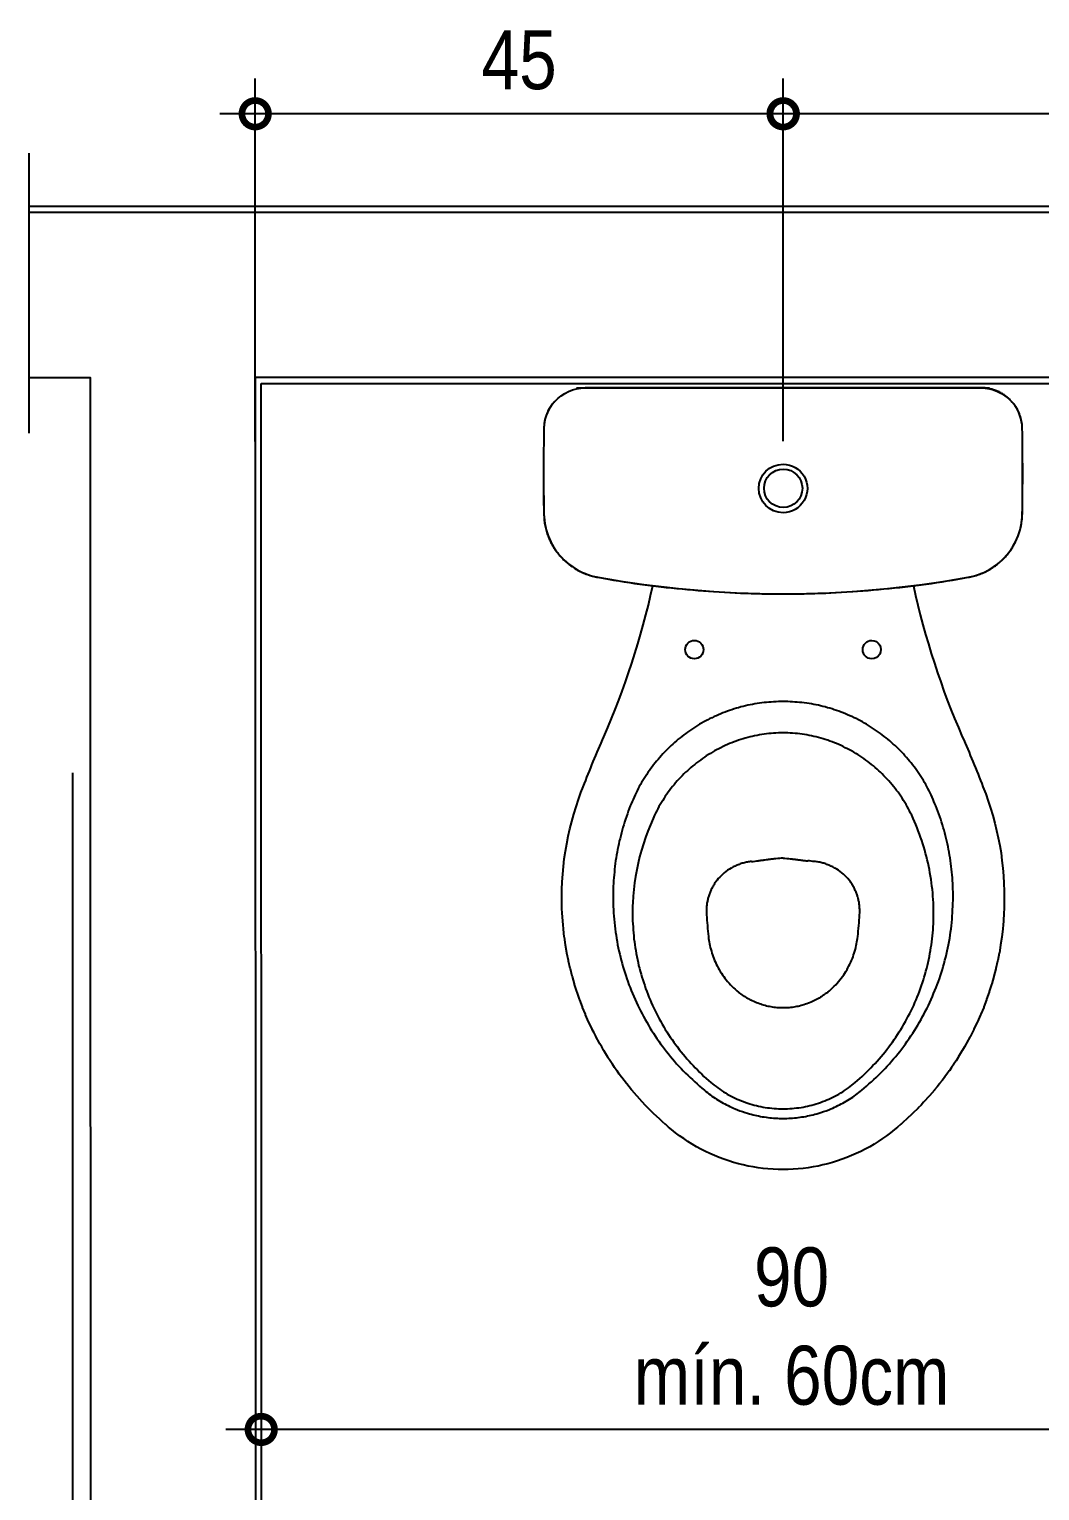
# Model space of a CAD drawing. Header units: metres. Extents: x 3 to 168, y -142 to 28.
# Drawn here: x 14.966 to 15.823, y -94.493 to -93.254 of the extents above; entities that cross this region are included whole.
import ezdxf

# ---------------------------------------------------------------- set-up
doc = ezdxf.new("R2010")
doc.units = ezdxf.units.M
for name, color, linetype in [('ARQ-ALV ACAB', 4, 'Continuous'), ('ARQ-ALV OSSO', 5, 'Continuous'), ('ARQ-AUX', 7, 'Continuous'), ('ARQ-DIM', 2, 'Continuous'), ('ARQ-HID', 2, 'Continuous')]:
    doc.layers.add(name, color=color, linetype=linetype)
doc.styles.add('Adesa', font='ARIALN.TTF')
doc.dimstyles.new('ADESA 1-0025', dxfattribs={"dimtxt": 0.05, "dimasz": 0.045, "dimexe": 0.03, "dimexo": 0.04, "dimgap": 0.02, "dimtad": 1, "dimtoh": 1, "dimdec": 0, "dimlfac": 100, "dimzin": 4, "dimtxsty": 'Adesa', "dimblk": 'DOTSMALL', "dimcen": 1, "dimdle": 0.03, "dimclrd": 1, "dimclre": 1, "dimclrt": 256, "dimazin": 1, "dimtm": 1e-09, "dimtfac": 1, "dimtdec": 0, "dimtix": 1, "dimtmove": 2, "dimatfit": 0, "dimldrblk": 'DOTSMALL', "dimfxl": 0.8, "dimtvp": 2, "dimtolj": 1, "dimtzin": 0, "dimarcsym": 0})

# ---------------------------------------------------------------- blocks, each defined once
blk = doc.blocks.new('ARQ-HID-BACIA CX')
blk.add_line((-0.0001, -0.175), (-0.0001, 0.175))
for points in [[(-0.0137, -0.1957), (-0.0142, -0.196), (-0.0147, -0.1964), (-0.0153, -0.1968), (-0.0158, -0.1971), (-0.0163, -0.1975), (-0.0168, -0.1978), (-0.0174, -0.1981), (-0.0179, -0.1984), (-0.0185, -0.1987), (-0.019, -0.199), (-0.0196, -0.1993), (-0.0202, -0.1995), (-0.0207, -0.1998), (-0.0213, -0.2), (-0.0219, -0.2003), (-0.0225, -0.2005), (-0.0231, -0.2007), (-0.0237, -0.2009), (-0.0243, -0.2011), (-0.0249, -0.2013), (-0.0255, -0.2015), (-0.0261, -0.2016), (-0.0267, -0.2018), (-0.0273, -0.2019), (-0.0279, -0.2021), (-0.0285, -0.2022), (-0.0292, -0.2023), (-0.0298, -0.2024), (-0.0304, -0.2025), (-0.031, -0.2025), (-0.0316, -0.2026), (-0.0323, -0.2026), (-0.0329, -0.2027), (-0.0335, -0.2027), (-0.0342, -0.2027, -0.00878), (-0.1068, -0.2028), (-0.1079, -0.2027), (-0.1091, -0.2026), (-0.1102, -0.2026), (-0.1114, -0.2025), (-0.1125, -0.2024), (-0.1136, -0.2022), (-0.1148, -0.2021), (-0.1159, -0.2019), (-0.117, -0.2017), (-0.1181, -0.2014), (-0.1192, -0.2012), (-0.1203, -0.2009), (-0.1214, -0.2006), (-0.1225, -0.2002), (-0.1236, -0.1999), (-0.1247, -0.1995), (-0.1258, -0.1991), (-0.1268, -0.1987), (-0.1279, -0.1982), (-0.1289, -0.1978), (-0.13, -0.1973), (-0.131, -0.1968), (-0.132, -0.1962), (-0.133, -0.1957), (-0.134, -0.1951), (-0.135, -0.1945), (-0.1359, -0.1939), (-0.1369, -0.1933), (-0.1378, -0.1926), (-0.1388, -0.192), (-0.1397, -0.1913), (-0.1406, -0.1906), (-0.1415, -0.1899), (-0.1423, -0.1891), (-0.1432, -0.1884), (-0.144, -0.1876), (-0.1449, -0.1868), (-0.1457, -0.186), (-0.1465, -0.1851), (-0.1472, -0.1843), (-0.148, -0.1834), (-0.1487, -0.1826), (-0.1494, -0.1817), (-0.1501, -0.1808), (-0.1508, -0.1799), (-0.1515, -0.1789), (-0.1521, -0.178), (-0.1527, -0.177), (-0.1533, -0.1761), (-0.1539, -0.1751), (-0.1545, -0.1741), (-0.155, -0.1731), (-0.1556, -0.1721), (-0.1561, -0.171), (-0.1566, -0.17), (-0.157, -0.169), (-0.1575, -0.1679), (-0.1579, -0.1668), (-0.1583, -0.1658), (-0.1586, -0.1647), (-0.159, -0.1636), (-0.1593, -0.1625), (-0.1596, -0.1614), (-0.1598, -0.1603), (-0.1601, -0.1592), (-0.1604, -0.158), (-0.1606, -0.1569), (-0.1614, -0.1525), (-0.1622, -0.148), (-0.1629, -0.1436), (-0.1636, -0.1392), (-0.1643, -0.1347), (-0.165, -0.1302), (-0.1657, -0.1258), (-0.1663, -0.1213), (-0.1669, -0.1169), (-0.1675, -0.1124), (-0.168, -0.1079), (-0.1686, -0.1034), (-0.1691, -0.099), (-0.1696, -0.0945), (-0.1701, -0.09), (-0.1705, -0.0855), (-0.1709, -0.081), (-0.1713, -0.0765), (-0.1717, -0.072), (-0.1721, -0.0675), (-0.1724, -0.0631), (-0.1727, -0.0586), (-0.173, -0.0541), (-0.1733, -0.0496), (-0.1735, -0.0451), (-0.1737, -0.0406), (-0.1739, -0.0361), (-0.1741, -0.0315), (-0.1742, -0.027), (-0.1744, -0.0225), (-0.1745, -0.018), (-0.1745, -0.0135), (-0.1746, -0.009), (-0.1746, -0.0045), (-0.1746, 0), (-0.1746, 0.0045), (-0.1746, 0.009), (-0.1745, 0.0135), (-0.1745, 0.018), (-0.1744, 0.0225), (-0.1742, 0.027), (-0.1741, 0.0315), (-0.1739, 0.0361), (-0.1737, 0.0406), (-0.1735, 0.0451), (-0.1733, 0.0496), (-0.173, 0.0541), (-0.1727, 0.0586), (-0.1724, 0.0631), (-0.1721, 0.0675), (-0.1717, 0.072), (-0.1713, 0.0765), (-0.1709, 0.081), (-0.1705, 0.0855), (-0.1701, 0.09), (-0.1696, 0.0945), (-0.1691, 0.099), (-0.1686, 0.1034), (-0.168, 0.1079), (-0.1675, 0.1124), (-0.1669, 0.1169), (-0.1663, 0.1213), (-0.1657, 0.1258), (-0.165, 0.1302), (-0.1643, 0.1347), (-0.1636, 0.1392), (-0.1629, 0.1436), (-0.1622, 0.148), (-0.1614, 0.1525), (-0.1606, 0.1569), (-0.1604, 0.158), (-0.1601, 0.1592), (-0.1598, 0.1603), (-0.1596, 0.1614), (-0.1593, 0.1625), (-0.159, 0.1636), (-0.1586, 0.1647), (-0.1583, 0.1658), (-0.1579, 0.1668), (-0.1575, 0.1679), (-0.157, 0.169), (-0.1566, 0.17), (-0.1561, 0.171), (-0.1556, 0.1721), (-0.155, 0.1731), (-0.1545, 0.1741), (-0.1539, 0.1751), (-0.1533, 0.1761), (-0.1527, 0.177), (-0.1521, 0.178), (-0.1515, 0.1789), (-0.1508, 0.1799), (-0.1501, 0.1808), (-0.1494, 0.1817), (-0.1487, 0.1826), (-0.148, 0.1834), (-0.1472, 0.1843), (-0.1465, 0.1851), (-0.1457, 0.186), (-0.1449, 0.1868), (-0.144, 0.1876), (-0.1432, 0.1884), (-0.1423, 0.1891), (-0.1415, 0.1899), (-0.1406, 0.1906), (-0.1397, 0.1913), (-0.1388, 0.192), (-0.1378, 0.1926), (-0.1369, 0.1933), (-0.1359, 0.1939), (-0.135, 0.1945), (-0.134, 0.1951), (-0.133, 0.1957), (-0.132, 0.1962), (-0.131, 0.1968), (-0.13, 0.1973), (-0.1289, 0.1978), (-0.1279, 0.1982), (-0.1268, 0.1987), (-0.1258, 0.1991), (-0.1247, 0.1995), (-0.1236, 0.1999), (-0.1225, 0.2002), (-0.1214, 0.2006), (-0.1203, 0.2009), (-0.1192, 0.2012), (-0.1181, 0.2014), (-0.117, 0.2017), (-0.1159, 0.2019), (-0.1148, 0.2021), (-0.1136, 0.2022), (-0.1125, 0.2024), (-0.1114, 0.2025), (-0.1102, 0.2026), (-0.1091, 0.2026), (-0.1079, 0.2027), (-0.1068, 0.2028, -0.00878), (-0.0342, 0.2027), (-0.0335, 0.2027), (-0.0329, 0.2027), (-0.0323, 0.2026), (-0.0316, 0.2026), (-0.031, 0.2025), (-0.0304, 0.2025), (-0.0298, 0.2024), (-0.0292, 0.2023), (-0.0285, 0.2022), (-0.0279, 0.2021), (-0.0273, 0.2019), (-0.0267, 0.2018), (-0.0261, 0.2016), (-0.0255, 0.2015), (-0.0249, 0.2013), (-0.0243, 0.2011), (-0.0237, 0.2009), (-0.0231, 0.2007), (-0.0225, 0.2005), (-0.0219, 0.2003), (-0.0213, 0.2), (-0.0207, 0.1998), (-0.0202, 0.1995), (-0.0196, 0.1993), (-0.019, 0.199), (-0.0185, 0.1987), (-0.0179, 0.1984), (-0.0174, 0.1981), (-0.0168, 0.1978), (-0.0163, 0.1975), (-0.0158, 0.1971), (-0.0153, 0.1968), (-0.0147, 0.1964), (-0.0142, 0.196), (-0.0137, 0.1957)], [(-0.1676, 0.1104), (-0.1678, 0.1104), (-0.176, 0.1123), (-0.1842, 0.1142), (-0.1925, 0.1163), (-0.2008, 0.1185), (-0.209, 0.1208), (-0.2171, 0.1231), (-0.2253, 0.1256), (-0.2335, 0.1282), (-0.2415, 0.1309), (-0.2493, 0.1336), (-0.2571, 0.1363), (-0.2648, 0.1392), (-0.2725, 0.1422), (-0.2803, 0.1453), (-0.288, 0.1486), (-0.2958, 0.1519, 0.011149), (-0.3381, 0.1694), (-0.3442, 0.1717), (-0.3503, 0.1739), (-0.3564, 0.1759), (-0.3626, 0.1778), (-0.3689, 0.1795), (-0.3751, 0.181), (-0.3815, 0.1824), (-0.3878, 0.1836), (-0.3942, 0.1847), (-0.4006, 0.1855), (-0.407, 0.1863), (-0.4135, 0.1868), (-0.42, 0.1872), (-0.4264, 0.1875), (-0.4329, 0.1875), (-0.4381, 0.1875), (-0.4384, 0.1875), (-0.4417, 0.1874), (-0.4449, 0.1872), (-0.4453, 0.1872), (-0.4517, 0.1868), (-0.4521, 0.1868), (-0.4553, 0.1865), (-0.4585, 0.1862), (-0.4589, 0.1862), (-0.4653, 0.1854), (-0.4657, 0.1853), (-0.472, 0.1844), (-0.4724, 0.1844), (-0.4788, 0.1833), (-0.4792, 0.1832), (-0.4855, 0.1819), (-0.4859, 0.1818), (-0.4921, 0.1804), (-0.4925, 0.1803), (-0.4988, 0.1787), (-0.4991, 0.1786), (-0.5053, 0.1768), (-0.5057, 0.1767), (-0.5118, 0.1747), (-0.5122, 0.1746), (-0.5183, 0.1725), (-0.5187, 0.1724), (-0.5247, 0.1701), (-0.5251, 0.17), (-0.531, 0.1675), (-0.5314, 0.1674), (-0.5373, 0.1648), (-0.5376, 0.1646), (-0.5435, 0.1618), (-0.5438, 0.1617), (-0.5467, 0.1602), (-0.5496, 0.1588), (-0.5499, 0.1586), (-0.5556, 0.1555), (-0.5559, 0.1553), (-0.5587, 0.1537), (-0.5615, 0.1521), (-0.5618, 0.1519), (-0.5646, 0.1502), (-0.5674, 0.1485), (-0.5677, 0.1484), (-0.5704, 0.1466), (-0.5731, 0.1448), (-0.5734, 0.1446), (-0.5761, 0.1428), (-0.5788, 0.1409), (-0.579, 0.1407), (-0.5817, 0.1388), (-0.5843, 0.1369), (-0.5846, 0.1367), (-0.5872, 0.1347), (-0.5897, 0.1327), (-0.59, 0.1325), (-0.5925, 0.1305), (-0.595, 0.1284), (-0.5953, 0.1282), (-0.6002, 0.124), (-0.6005, 0.1237), (-0.6053, 0.1194), (-0.6055, 0.1191), (-0.6079, 0.1169), (-0.6102, 0.1146), (-0.6105, 0.1144), (-0.6151, 0.1098), (-0.6153, 0.1095), (-0.6197, 0.1048), (-0.62, 0.1045), (-0.6221, 0.1021), (-0.6243, 0.0997), (-0.6245, 0.0994), (-0.6266, 0.097), (-0.6287, 0.0945), (-0.6314, 0.0911), (-0.6339, 0.0877), (-0.6364, 0.0842), (-0.6388, 0.0807), (-0.641, 0.0771), (-0.6432, 0.0734), (-0.6452, 0.0696), (-0.6472, 0.0658), (-0.649, 0.062), (-0.6508, 0.0581), (-0.6524, 0.0541), (-0.6539, 0.0501), (-0.6553, 0.0461), (-0.6565, 0.042), (-0.6577, 0.0379), (-0.6587, 0.0338), (-0.6596, 0.0296), (-0.6604, 0.0254), (-0.6611, 0.0212), (-0.6617, 0.017), (-0.6621, 0.0128), (-0.6624, 0.0085), (-0.6626, 0.0043), (-0.6626, 0), (-0.6626, -0.0043), (-0.6624, -0.0085), (-0.6621, -0.0128), (-0.6617, -0.017), (-0.6611, -0.0212), (-0.6604, -0.0254), (-0.6596, -0.0296), (-0.6587, -0.0338), (-0.6577, -0.0379), (-0.6565, -0.042), (-0.6553, -0.0461), (-0.6539, -0.0501), (-0.6524, -0.0541), (-0.6508, -0.0581), (-0.649, -0.062), (-0.6472, -0.0658), (-0.6452, -0.0696), (-0.6432, -0.0734), (-0.641, -0.0771), (-0.6388, -0.0807), (-0.6364, -0.0842), (-0.6339, -0.0877), (-0.6314, -0.0911), (-0.6287, -0.0945), (-0.6266, -0.097), (-0.6245, -0.0994), (-0.6243, -0.0997), (-0.6221, -0.1021), (-0.62, -0.1045), (-0.6197, -0.1048), (-0.6153, -0.1095), (-0.6151, -0.1098), (-0.6105, -0.1144), (-0.6102, -0.1146), (-0.6079, -0.1169), (-0.6055, -0.1191), (-0.6053, -0.1194), (-0.6005, -0.1237), (-0.6002, -0.124), (-0.5953, -0.1282), (-0.595, -0.1284), (-0.5925, -0.1305), (-0.59, -0.1325), (-0.5897, -0.1327), (-0.5872, -0.1347), (-0.5846, -0.1367), (-0.5843, -0.1369), (-0.5817, -0.1388), (-0.579, -0.1407), (-0.5788, -0.1409), (-0.5761, -0.1428), (-0.5734, -0.1446), (-0.5731, -0.1448), (-0.5704, -0.1466), (-0.5677, -0.1484), (-0.5674, -0.1485), (-0.5646, -0.1502), (-0.5618, -0.1519), (-0.5615, -0.1521), (-0.5587, -0.1537), (-0.5559, -0.1553), (-0.5556, -0.1555), (-0.5499, -0.1586), (-0.5496, -0.1588), (-0.5467, -0.1602), (-0.5438, -0.1617), (-0.5435, -0.1618), (-0.5376, -0.1646), (-0.5373, -0.1648), (-0.5314, -0.1674), (-0.531, -0.1675), (-0.5251, -0.17), (-0.5247, -0.1701), (-0.5187, -0.1724), (-0.5183, -0.1725), (-0.5122, -0.1746), (-0.5118, -0.1747), (-0.5057, -0.1767), (-0.5053, -0.1768), (-0.4991, -0.1786), (-0.4988, -0.1787), (-0.4925, -0.1803), (-0.4921, -0.1804), (-0.4859, -0.1818), (-0.4855, -0.1819), (-0.4792, -0.1832), (-0.4788, -0.1833), (-0.4724, -0.1844), (-0.472, -0.1844), (-0.4657, -0.1853), (-0.4653, -0.1854), (-0.4589, -0.1862), (-0.4585, -0.1862), (-0.4553, -0.1865), (-0.4521, -0.1868), (-0.4517, -0.1868), (-0.4453, -0.1872), (-0.4449, -0.1872), (-0.4417, -0.1874), (-0.4384, -0.1875), (-0.4381, -0.1875), (-0.4316, -0.1875), (-0.4251, -0.1874), (-0.4186, -0.1872), (-0.4121, -0.1867), (-0.4057, -0.1861), (-0.3992, -0.1854), (-0.3928, -0.1844), (-0.3864, -0.1834), (-0.3801, -0.1821), (-0.3738, -0.1807), (-0.3675, -0.1791), (-0.3613, -0.1774), (-0.3551, -0.1755), (-0.349, -0.1735), (-0.3429, -0.1713), (-0.3381, -0.1694, 0.011149), (-0.2958, -0.1519), (-0.288, -0.1486), (-0.2803, -0.1453), (-0.2725, -0.1422), (-0.2648, -0.1392), (-0.2571, -0.1363), (-0.2493, -0.1336), (-0.2415, -0.1309), (-0.2335, -0.1282), (-0.2253, -0.1256), (-0.2171, -0.1231), (-0.209, -0.1208), (-0.2008, -0.1185), (-0.1925, -0.1163), (-0.1842, -0.1142), (-0.176, -0.1123), (-0.1678, -0.1104), (-0.1676, -0.1104)], [(-0.0131, 0.195, 0.018828), (-0.0135, 0.1954)], [(-0.0133, -0.1951), (-0.0133, -0.1951), (-0.0133, -0.1951), (-0.0133, -0.1951), (-0.0132, -0.1951), (-0.0132, -0.195), (-0.0132, -0.195), (-0.0131, -0.1949), (-0.013, -0.1948), (-0.0129, -0.1947), (-0.0128, -0.1946), (-0.0126, -0.1945), (-0.0125, -0.1943), (-0.0116, -0.1935, 0.212488), (-0.0001, -0.1677), (-0.0001, 0.1677, 0.212488), (-0.0116, 0.1935), (-0.0125, 0.1943), (-0.0126, 0.1945), (-0.0128, 0.1946), (-0.0129, 0.1947), (-0.013, 0.1948), (-0.0131, 0.1949), (-0.0132, 0.195), (-0.0132, 0.195), (-0.0132, 0.1951), (-0.0133, 0.1951), (-0.0133, 0.1951), (-0.0133, 0.1951)], [(-0.0123, 0.1942, 0.002919), (-0.0115, 0.1935)], [(-0.5122, 0.0378), (-0.511, 0.0393), (-0.5098, 0.0407), (-0.5085, 0.042), (-0.5072, 0.0433), (-0.5059, 0.0446), (-0.5046, 0.0458), (-0.5032, 0.047), (-0.5018, 0.0482), (-0.5004, 0.0493), (-0.499, 0.0503), (-0.4975, 0.0514), (-0.496, 0.0523), (-0.4946, 0.0533), (-0.493, 0.0542), (-0.4915, 0.055), (-0.49, 0.0558), (-0.4884, 0.0566), (-0.4869, 0.0573), (-0.4853, 0.058), (-0.4838, 0.0587), (-0.4822, 0.0593), (-0.4806, 0.0598), (-0.4791, 0.0603), (-0.4775, 0.0608), (-0.4759, 0.0613), (-0.4744, 0.0617), (-0.4728, 0.062), (-0.4713, 0.0623), (-0.4697, 0.0626), (-0.4682, 0.0629), (-0.4667, 0.0631), (-0.4651, 0.0633, -0.008966), (-0.4466, 0.0649, -0.016113), (-0.4436, 0.065), (-0.4426, 0.065), (-0.4418, 0.065), (-0.4409, 0.0649), (-0.4401, 0.0649), (-0.4393, 0.0648), (-0.4384, 0.0647), (-0.4376, 0.0646), (-0.4368, 0.0645), (-0.436, 0.0644), (-0.4352, 0.0642), (-0.4344, 0.064), (-0.4336, 0.0639), (-0.4328, 0.0637), (-0.4321, 0.0635), (-0.4313, 0.0632), (-0.4305, 0.063), (-0.4298, 0.0627), (-0.429, 0.0625), (-0.4282, 0.0622), (-0.4275, 0.0619), (-0.4267, 0.0616), (-0.426, 0.0612), (-0.4253, 0.0609), (-0.4245, 0.0605), (-0.4238, 0.0602), (-0.423, 0.0598), (-0.4223, 0.0593), (-0.4216, 0.0589), (-0.4209, 0.0585), (-0.4201, 0.058), (-0.4194, 0.0575), (-0.4187, 0.057), (-0.4174, 0.056), (-0.416, 0.0549), (-0.4148, 0.0537), (-0.4135, 0.0525), (-0.4123, 0.0512), (-0.4111, 0.0499), (-0.41, 0.0485), (-0.4089, 0.047), (-0.4079, 0.0455), (-0.407, 0.0439), (-0.4061, 0.0422), (-0.4053, 0.0406), (-0.4049, 0.0397), (-0.4045, 0.0389), (-0.4042, 0.038), (-0.4039, 0.0372), (-0.4036, 0.0363), (-0.4033, 0.0354), (-0.403, 0.0346), (-0.4028, 0.0337), (-0.4025, 0.0328), (-0.4023, 0.0319), (-0.4021, 0.0311), (-0.402, 0.0302), (-0.4018, 0.0293), (-0.4017, 0.0285), (-0.4016, 0.0276), (-0.4015, 0.0267, -0.000598), (-0.4009, 0.0209)], [(-0.3986, 0, 0.006359), (-0.3992, 0.0061), (-0.3992, 0.0064), (-0.3992, 0.0066), (-0.3993, 0.0072), (-0.3993, 0.0075), (-0.3993, 0.0077), (-0.3994, 0.0083), (-0.3994, 0.0086), (-0.3995, 0.0091), (-0.3995, 0.0094), (-0.3996, 0.01), (-0.3996, 0.0103), (-0.3997, 0.0108), (-0.3998, 0.0117), (-0.3999, 0.0123), (-0.4, 0.0129), (-0.4002, 0.0144), (-0.4003, 0.0154), (-0.4003, 0.0159), (-0.4004, 0.0164), (-0.4005, 0.0169), (-0.4005, 0.0174), (-0.4006, 0.0179), (-0.4006, 0.0184), (-0.4007, 0.0189), (-0.4008, 0.0194), (-0.4008, 0.0199), (-0.4009, 0.0204), (-0.4009, 0.0209)], [(-0.3986, 0, -0.006359), (-0.3992, -0.0061), (-0.3992, -0.0064), (-0.3992, -0.0066), (-0.3993, -0.0072), (-0.3993, -0.0075), (-0.3993, -0.0077), (-0.3994, -0.0083), (-0.3994, -0.0086), (-0.3995, -0.0091), (-0.3995, -0.0094), (-0.3996, -0.01), (-0.3996, -0.0103), (-0.3997, -0.0108), (-0.3998, -0.0117), (-0.3999, -0.0123), (-0.4, -0.0129), (-0.4002, -0.0144), (-0.4003, -0.0154), (-0.4003, -0.0159), (-0.4004, -0.0164), (-0.4005, -0.0169), (-0.4005, -0.0174), (-0.4006, -0.0179), (-0.4006, -0.0184), (-0.4007, -0.0189), (-0.4008, -0.0194), (-0.4008, -0.0199), (-0.4009, -0.0204), (-0.4009, -0.0209)], [(-0.4015, -0.0267, 0.000598), (-0.4009, -0.0209)], [(-0.4015, -0.0267), (-0.4016, -0.0276), (-0.4017, -0.0285), (-0.4018, -0.0293), (-0.402, -0.0302), (-0.4021, -0.0311), (-0.4023, -0.0319), (-0.4025, -0.0328), (-0.4028, -0.0337), (-0.403, -0.0346), (-0.4033, -0.0354), (-0.4036, -0.0363), (-0.4039, -0.0372), (-0.4042, -0.038), (-0.4045, -0.0389), (-0.4049, -0.0397), (-0.4053, -0.0406), (-0.4061, -0.0422), (-0.407, -0.0439), (-0.4079, -0.0455), (-0.4089, -0.047), (-0.41, -0.0485), (-0.4111, -0.0499), (-0.4123, -0.0512), (-0.4135, -0.0525), (-0.4148, -0.0537), (-0.416, -0.0549), (-0.4174, -0.056), (-0.4187, -0.057), (-0.4194, -0.0575), (-0.4201, -0.058), (-0.4209, -0.0585), (-0.4216, -0.0589), (-0.4223, -0.0593), (-0.423, -0.0598), (-0.4238, -0.0602), (-0.4245, -0.0605), (-0.4253, -0.0609), (-0.426, -0.0612), (-0.4267, -0.0616), (-0.4275, -0.0619), (-0.4282, -0.0622), (-0.429, -0.0625), (-0.4298, -0.0627), (-0.4305, -0.063), (-0.4313, -0.0632), (-0.4321, -0.0635), (-0.4328, -0.0637), (-0.4336, -0.0639), (-0.4344, -0.064), (-0.4352, -0.0642), (-0.436, -0.0644), (-0.4368, -0.0645), (-0.4376, -0.0646), (-0.4384, -0.0647), (-0.4393, -0.0648), (-0.4401, -0.0649), (-0.4409, -0.0649), (-0.4418, -0.065), (-0.4426, -0.065), (-0.4436, -0.065, -0.016113), (-0.4466, -0.0649, -0.008966), (-0.4651, -0.0633), (-0.4667, -0.0631), (-0.4682, -0.0629), (-0.4697, -0.0626), (-0.4713, -0.0623), (-0.4728, -0.062), (-0.4744, -0.0617), (-0.4759, -0.0613), (-0.4775, -0.0608), (-0.4791, -0.0603), (-0.4806, -0.0598), (-0.4822, -0.0593), (-0.4838, -0.0587), (-0.4853, -0.058), (-0.4869, -0.0573), (-0.4884, -0.0566), (-0.49, -0.0558), (-0.4915, -0.055), (-0.493, -0.0542), (-0.4946, -0.0533), (-0.496, -0.0523), (-0.4975, -0.0514), (-0.499, -0.0503), (-0.5004, -0.0493), (-0.5018, -0.0482), (-0.5032, -0.047), (-0.5046, -0.0458), (-0.5059, -0.0446), (-0.5072, -0.0433), (-0.5085, -0.042), (-0.5098, -0.0407), (-0.511, -0.0393), (-0.5122, -0.0378)], [(-0.0136, -0.1955, 0.018828), (-0.0132, -0.1951)]]:
    blk.add_lwpolyline(points, format="xyb")
at = {"ltscale": 0.000466036}
blk.add_lwpolyline([(-0.0133, -0.1951), (-0.0133, -0.1952, -0.017665), (-0.0136, -0.1955, -0.039631), (-0.0138, -0.1956, -0.158216), (-0.0342, -0.2027, -0.008778), (-0.1068, -0.2027), (-0.1095, -0.2026), (-0.1122, -0.2023), (-0.1149, -0.202), (-0.1176, -0.2014), (-0.1203, -0.2008), (-0.1229, -0.2), (-0.1255, -0.1991), (-0.128, -0.1981), (-0.1305, -0.1969), (-0.1329, -0.1957), (-0.1352, -0.1943), (-0.1375, -0.1928), (-0.1397, -0.1912), (-0.1418, -0.1894), (-0.1439, -0.1876), (-0.1458, -0.1857), (-0.1477, -0.1837), (-0.1494, -0.1816), (-0.151, -0.1794), (-0.1526, -0.1772), (-0.154, -0.1748), (-0.1553, -0.1724), (-0.1565, -0.17), (-0.1575, -0.1675), (-0.1585, -0.1649), (-0.1593, -0.1623), (-0.16, -0.1597), (-0.1605, -0.1569, -0.044623), (-0.1746, 0, -0.044623), (-0.1605, 0.1569), (-0.16, 0.1597), (-0.1593, 0.1623), (-0.1585, 0.1649), (-0.1575, 0.1675), (-0.1565, 0.17), (-0.1553, 0.1724), (-0.154, 0.1748), (-0.1526, 0.1772), (-0.151, 0.1794), (-0.1494, 0.1816), (-0.1477, 0.1837), (-0.1458, 0.1857), (-0.1439, 0.1876), (-0.1418, 0.1894), (-0.1397, 0.1912), (-0.1375, 0.1928), (-0.1352, 0.1943), (-0.1329, 0.1957), (-0.1305, 0.1969), (-0.128, 0.1981), (-0.1255, 0.1991), (-0.1229, 0.2), (-0.1203, 0.2008), (-0.1176, 0.2014), (-0.1149, 0.202), (-0.1122, 0.2023), (-0.1095, 0.2026), (-0.1068, 0.2027, -0.008778), (-0.0342, 0.2027, -0.158216), (-0.0138, 0.1956, -0.039631), (-0.0136, 0.1955, -0.017665), (-0.0133, 0.1952), (-0.0133, 0.1951)], format="xyb", dxfattribs=at)
at = {"ltscale": 0.00311}
for points in [[(-0.1068, 0.2021), (-0.1068, 0.2027)], [(-0.1068, -0.2021), (-0.1068, -0.2027)]]:
    blk.add_lwpolyline(points, dxfattribs=at)
at = {"ltscale": 0.00156}
blk.add_lwpolyline([(-0.0131, 0.1951), (-0.0133, 0.1953)], dxfattribs=at)
for points in [[(-0.0133, 0.1951), (-0.0133, 0.1951)], [(-0.0115, 0.1936), (-0.0109, 0.1931), (-0.0103, 0.1925), (-0.0097, 0.1919), (-0.0091, 0.1913), (-0.0086, 0.1907), (-0.008, 0.19), (-0.0075, 0.1894), (-0.007, 0.1887), (-0.0065, 0.1881), (-0.006, 0.1874), (-0.0055, 0.1867), (-0.0051, 0.186), (-0.0047, 0.1853), (-0.0043, 0.1845), (-0.0039, 0.1838), (-0.0035, 0.1831), (-0.0031, 0.1823), (-0.0028, 0.1815), (-0.0025, 0.1808), (-0.0022, 0.18), (-0.0019, 0.1792), (-0.0016, 0.1784), (-0.0014, 0.1776), (-0.0012, 0.1768), (-0.001, 0.176), (-0.0008, 0.1752), (-0.0006, 0.1744), (-0.0005, 0.1736), (-0.0003, 0.1728), (-0.0002, 0.1719), (-0.0001, 0.1711), (-0.0001, 0.1703), (0, 0.1694), (0, 0.1686), (0, 0.1678)], [(0, 0.1677), (0, -0.1677)], [(-0.5122, 0.0378), (-0.513, 0.0368), (-0.5137, 0.0358), (-0.5145, 0.0348), (-0.5152, 0.0338), (-0.5159, 0.0327), (-0.5165, 0.0316), (-0.5172, 0.0306), (-0.5178, 0.0295), (-0.5185, 0.0283), (-0.519, 0.0272), (-0.5196, 0.0261), (-0.5202, 0.0249), (-0.5207, 0.0237), (-0.5212, 0.0225), (-0.5217, 0.0214), (-0.5221, 0.0201), (-0.5225, 0.0189), (-0.5229, 0.0177), (-0.5233, 0.0165), (-0.5236, 0.0152), (-0.524, 0.014), (-0.5243, 0.0127), (-0.5245, 0.0115), (-0.5248, 0.0102), (-0.525, 0.009), (-0.5251, 0.0077), (-0.5253, 0.0064), (-0.5254, 0.0051), (-0.5255, 0.0039), (-0.5256, 0.0026), (-0.5256, 0.0013), (-0.5256, 0), (-0.5256, -0.0013), (-0.5256, -0.0026), (-0.5255, -0.0039), (-0.5254, -0.0051), (-0.5253, -0.0064), (-0.5251, -0.0077), (-0.525, -0.009), (-0.5248, -0.0102), (-0.5245, -0.0115), (-0.5243, -0.0127), (-0.524, -0.014), (-0.5236, -0.0152), (-0.5233, -0.0165), (-0.5229, -0.0177), (-0.5225, -0.0189), (-0.5221, -0.0201), (-0.5217, -0.0214), (-0.5212, -0.0225), (-0.5207, -0.0237), (-0.5202, -0.0249), (-0.5196, -0.0261), (-0.519, -0.0272), (-0.5185, -0.0283), (-0.5178, -0.0295), (-0.5172, -0.0306), (-0.5165, -0.0316), (-0.5159, -0.0327), (-0.5152, -0.0337), (-0.5145, -0.0348), (-0.5137, -0.0358), (-0.513, -0.0368), (-0.5122, -0.0378)], [(-0.0115, -0.1936), (-0.0116, -0.1938), (-0.0117, -0.1938), (-0.0119, -0.194), (-0.0123, -0.1944), (-0.0126, -0.1947), (-0.0128, -0.1948), (-0.0129, -0.1949), (-0.013, -0.1949), (-0.013, -0.195), (-0.0131, -0.195), (-0.0131, -0.1951)]]:
    blk.add_lwpolyline(points)
at = {"ltscale": 0.00179}
for points in [[(-0.0004, 0.1677), (-0.0001, 0.1677)], [(-0.0004, -0.1677), (-0.0001, -0.1677)]]:
    blk.add_lwpolyline(points, dxfattribs=at)
for points in [[(-0.2659, 0), (-0.2659, -0.002), (-0.266, -0.004), (-0.2661, -0.006), (-0.2662, -0.008), (-0.2663, -0.01), (-0.2664, -0.012), (-0.2666, -0.014), (-0.2668, -0.016), (-0.267, -0.018), (-0.2673, -0.02), (-0.2676, -0.022), (-0.2679, -0.024), (-0.2683, -0.026), (-0.2687, -0.0279), (-0.2691, -0.0299), (-0.2696, -0.0318), (-0.27, -0.0338), (-0.2705, -0.0357), (-0.2711, -0.0377), (-0.2716, -0.0396), (-0.2722, -0.0415), (-0.2728, -0.0434), (-0.2735, -0.0453), (-0.2741, -0.0472), (-0.2748, -0.0491), (-0.2755, -0.051), (-0.2763, -0.0528), (-0.2771, -0.0547), (-0.2779, -0.0565), (-0.2787, -0.0584), (-0.2796, -0.0602), (-0.2804, -0.062), (-0.2813, -0.0638), (-0.2823, -0.0656), (-0.2832, -0.0673), (-0.2842, -0.0691), (-0.2852, -0.0708), (-0.2863, -0.0725), (-0.2873, -0.0742), (-0.2884, -0.0759), (-0.2895, -0.0776), (-0.2907, -0.0793), (-0.2918, -0.0809), (-0.293, -0.0825), (-0.2942, -0.0841), (-0.2954, -0.0857), (-0.2967, -0.0873), (-0.2979, -0.0888), (-0.2992, -0.0904), (-0.3005, -0.0919), (-0.3019, -0.0934), (-0.3032, -0.0949), (-0.3046, -0.0963), (-0.306, -0.0978), (-0.3074, -0.0992), (-0.3089, -0.1006), (-0.3103, -0.102), (-0.3118, -0.1033), (-0.3133, -0.1046), (-0.3149, -0.106), (-0.3164, -0.1072), (-0.3179, -0.1085), (-0.3195, -0.1098), (-0.3211, -0.111), (-0.3227, -0.1122), (-0.3244, -0.1133), (-0.326, -0.1145), (-0.3277, -0.1156), (-0.3293, -0.1167), (-0.331, -0.1178), (-0.3327, -0.1189), (-0.3344, -0.1199), (-0.3362, -0.1209), (-0.3379, -0.1219), (-0.3397, -0.1228), (-0.3415, -0.1237), (-0.3433, -0.1246), (-0.3451, -0.1255), (-0.3469, -0.1263), (-0.3488, -0.1271), (-0.3506, -0.1279), (-0.3525, -0.1287), (-0.3543, -0.1295), (-0.3566, -0.1304), (-0.3588, -0.1312), (-0.3611, -0.132), (-0.3634, -0.1328), (-0.3657, -0.1336), (-0.368, -0.1343), (-0.3703, -0.1351), (-0.3726, -0.1357), (-0.3749, -0.1364), (-0.3772, -0.137), (-0.3796, -0.1376), (-0.3819, -0.1382), (-0.3843, -0.1388), (-0.3866, -0.1393), (-0.389, -0.1398), (-0.3913, -0.1402), (-0.3937, -0.1407), (-0.3961, -0.1411), (-0.3985, -0.1415), (-0.4008, -0.1419), (-0.4032, -0.1422), (-0.4056, -0.1425), (-0.408, -0.1428), (-0.4104, -0.143), (-0.4128, -0.1433), (-0.4152, -0.1435), (-0.4176, -0.1436), (-0.42, -0.1438), (-0.4225, -0.1439), (-0.4249, -0.144), (-0.4273, -0.1441), (-0.4297, -0.1441), (-0.4321, -0.1441), (-0.4345, -0.1441), (-0.4369, -0.144), (-0.4396, -0.1439), (-0.4423, -0.1437), (-0.4451, -0.1436), (-0.4478, -0.1434), (-0.4505, -0.1432), (-0.4532, -0.143), (-0.4559, -0.1427), (-0.4586, -0.1424), (-0.4613, -0.142), (-0.4639, -0.1416), (-0.4666, -0.1412), (-0.4693, -0.1407), (-0.472, -0.1402), (-0.4746, -0.1397), (-0.4773, -0.1391), (-0.4799, -0.1385), (-0.4826, -0.1379), (-0.4852, -0.1372), (-0.4878, -0.1365), (-0.4904, -0.1358), (-0.493, -0.135), (-0.4956, -0.1342), (-0.4982, -0.1333), (-0.5008, -0.1325), (-0.5033, -0.1316), (-0.5059, -0.1306), (-0.5084, -0.1297), (-0.5109, -0.1287), (-0.5135, -0.1276), (-0.516, -0.1266), (-0.5184, -0.1255), (-0.5209, -0.1243), (-0.5234, -0.1232), (-0.5258, -0.122), (-0.5282, -0.1208), (-0.5306, -0.1195), (-0.533, -0.1182), (-0.5354, -0.1169), (-0.5378, -0.1156), (-0.5401, -0.1142), (-0.5424, -0.1128), (-0.5447, -0.1114), (-0.547, -0.1099), (-0.5493, -0.1084), (-0.5515, -0.1069), (-0.5538, -0.1053), (-0.556, -0.1038), (-0.5581, -0.1022), (-0.5603, -0.1005), (-0.5625, -0.0989), (-0.5646, -0.0972), (-0.5667, -0.0955), (-0.5688, -0.0937), (-0.5708, -0.092), (-0.5729, -0.0902), (-0.5749, -0.0883), (-0.5769, -0.0865), (-0.5788, -0.0846), (-0.5808, -0.0827), (-0.5827, -0.0808), (-0.5846, -0.0788), (-0.5864, -0.0769), (-0.5882, -0.0748), (-0.59, -0.0728), (-0.5918, -0.0708), (-0.5936, -0.0688), (-0.5954, -0.0667), (-0.5964, -0.0654), (-0.5974, -0.0642), (-0.5983, -0.0629), (-0.5993, -0.0616), (-0.6003, -0.0603), (-0.6012, -0.059), (-0.6021, -0.0576), (-0.6029, -0.0563), (-0.6038, -0.0549), (-0.6046, -0.0535), (-0.6054, -0.0521), (-0.6062, -0.0507), (-0.607, -0.0493), (-0.6077, -0.0479), (-0.6084, -0.0465), (-0.6091, -0.045), (-0.6098, -0.0436), (-0.6105, -0.0421), (-0.6111, -0.0406), (-0.6119, -0.0387), (-0.6127, -0.0366), (-0.6135, -0.0343), (-0.6142, -0.0321), (-0.6148, -0.0302), (-0.6153, -0.0286), (-0.6157, -0.027), (-0.6161, -0.0255), (-0.6165, -0.0239), (-0.6169, -0.0224), (-0.6172, -0.0208), (-0.6175, -0.0192), (-0.6178, -0.0176), (-0.618, -0.016), (-0.6183, -0.0144), (-0.6185, -0.0129), (-0.6187, -0.0113), (-0.6188, -0.0097), (-0.619, -0.0081), (-0.6191, -0.0065), (-0.6191, -0.0048), (-0.6192, -0.0032), (-0.6192, -0.0016), (-0.6193, 0), (-0.6192, 0.0016), (-0.6192, 0.0032), (-0.6191, 0.0048), (-0.6191, 0.0065), (-0.619, 0.0081), (-0.6188, 0.0097), (-0.6187, 0.0113), (-0.6185, 0.0129), (-0.6183, 0.0144), (-0.618, 0.016), (-0.6178, 0.0176), (-0.6175, 0.0192), (-0.6172, 0.0208), (-0.6169, 0.0224), (-0.6165, 0.0239), (-0.6161, 0.0255), (-0.6157, 0.027), (-0.6153, 0.0286), (-0.6148, 0.0302), (-0.6142, 0.0321), (-0.6135, 0.0343), (-0.6127, 0.0366), (-0.6119, 0.0387), (-0.6111, 0.0406), (-0.6105, 0.0421), (-0.6098, 0.0436), (-0.6091, 0.045), (-0.6084, 0.0465), (-0.6077, 0.0479), (-0.607, 0.0493), (-0.6062, 0.0507), (-0.6054, 0.0521), (-0.6046, 0.0535), (-0.6038, 0.0549), (-0.6029, 0.0563), (-0.6021, 0.0576), (-0.6012, 0.059), (-0.6003, 0.0603), (-0.5993, 0.0616), (-0.5983, 0.0629), (-0.5974, 0.0642), (-0.5964, 0.0654), (-0.5954, 0.0667), (-0.5936, 0.0688), (-0.5918, 0.0708), (-0.59, 0.0728), (-0.5882, 0.0748), (-0.5864, 0.0769), (-0.5846, 0.0788), (-0.5827, 0.0808), (-0.5808, 0.0827), (-0.5788, 0.0846), (-0.5769, 0.0865), (-0.5749, 0.0883), (-0.5729, 0.0902), (-0.5708, 0.092), (-0.5688, 0.0937), (-0.5667, 0.0955), (-0.5646, 0.0972), (-0.5625, 0.0989), (-0.5603, 0.1005), (-0.5581, 0.1022), (-0.556, 0.1038), (-0.5538, 0.1053), (-0.5515, 0.1069), (-0.5493, 0.1084), (-0.547, 0.1099), (-0.5447, 0.1114), (-0.5424, 0.1128), (-0.5401, 0.1142), (-0.5378, 0.1156), (-0.5354, 0.1169), (-0.533, 0.1182), (-0.5306, 0.1195), (-0.5282, 0.1208), (-0.5258, 0.122), (-0.5234, 0.1232), (-0.5209, 0.1243), (-0.5184, 0.1255), (-0.516, 0.1266), (-0.5135, 0.1276), (-0.5109, 0.1287), (-0.5084, 0.1297), (-0.5059, 0.1306), (-0.5033, 0.1316), (-0.5008, 0.1325), (-0.4982, 0.1333), (-0.4956, 0.1342), (-0.493, 0.135), (-0.4904, 0.1358), (-0.4878, 0.1365), (-0.4852, 0.1372), (-0.4826, 0.1379), (-0.4799, 0.1385), (-0.4773, 0.1391), (-0.4746, 0.1397), (-0.472, 0.1402), (-0.4693, 0.1407), (-0.4666, 0.1412), (-0.4639, 0.1416), (-0.4613, 0.142), (-0.4586, 0.1424), (-0.4559, 0.1427), (-0.4532, 0.143), (-0.4505, 0.1432), (-0.4478, 0.1434), (-0.4451, 0.1436), (-0.4423, 0.1437), (-0.4396, 0.1439), (-0.4369, 0.144), (-0.4345, 0.1441), (-0.4321, 0.1441), (-0.4297, 0.1441), (-0.4273, 0.1441), (-0.4249, 0.144), (-0.4225, 0.1439), (-0.42, 0.1438), (-0.4176, 0.1436), (-0.4152, 0.1435), (-0.4128, 0.1433), (-0.4104, 0.143), (-0.408, 0.1428), (-0.4056, 0.1425), (-0.4032, 0.1422), (-0.4008, 0.1419), (-0.3985, 0.1415), (-0.3961, 0.1411), (-0.3937, 0.1407), (-0.3913, 0.1402), (-0.389, 0.1398), (-0.3866, 0.1393), (-0.3843, 0.1388), (-0.3819, 0.1382), (-0.3796, 0.1376), (-0.3772, 0.137), (-0.3749, 0.1364), (-0.3726, 0.1357), (-0.3703, 0.1351), (-0.368, 0.1343), (-0.3657, 0.1336), (-0.3634, 0.1328), (-0.3611, 0.132), (-0.3588, 0.1312), (-0.3566, 0.1304), (-0.3543, 0.1295), (-0.3525, 0.1287), (-0.3506, 0.1279), (-0.3488, 0.1271), (-0.3469, 0.1263), (-0.3451, 0.1255), (-0.3433, 0.1246), (-0.3415, 0.1237), (-0.3397, 0.1228), (-0.3379, 0.1219), (-0.3362, 0.1209), (-0.3344, 0.1199), (-0.3327, 0.1189), (-0.331, 0.1178), (-0.3293, 0.1167), (-0.3277, 0.1156), (-0.326, 0.1145), (-0.3244, 0.1133), (-0.3227, 0.1122), (-0.3211, 0.111), (-0.3195, 0.1098), (-0.3179, 0.1085), (-0.3164, 0.1072), (-0.3149, 0.106), (-0.3133, 0.1046), (-0.3118, 0.1033), (-0.3103, 0.102), (-0.3089, 0.1006), (-0.3074, 0.0992), (-0.306, 0.0978), (-0.3046, 0.0963), (-0.3032, 0.0949), (-0.3019, 0.0934), (-0.3005, 0.0919), (-0.2992, 0.0904), (-0.2979, 0.0888), (-0.2967, 0.0873), (-0.2954, 0.0857), (-0.2942, 0.0841), (-0.293, 0.0825), (-0.2918, 0.0809), (-0.2907, 0.0793), (-0.2895, 0.0776), (-0.2884, 0.0759), (-0.2873, 0.0742), (-0.2863, 0.0725), (-0.2852, 0.0708), (-0.2842, 0.0691), (-0.2832, 0.0673), (-0.2823, 0.0656), (-0.2813, 0.0638), (-0.2804, 0.062), (-0.2796, 0.0602), (-0.2787, 0.0584), (-0.2779, 0.0565), (-0.2771, 0.0547), (-0.2763, 0.0528), (-0.2755, 0.051), (-0.2748, 0.0491), (-0.2741, 0.0472), (-0.2735, 0.0453), (-0.2728, 0.0434), (-0.2722, 0.0415), (-0.2716, 0.0396), (-0.2711, 0.0377), (-0.2705, 0.0357), (-0.27, 0.0338), (-0.2696, 0.0318), (-0.2691, 0.0299), (-0.2687, 0.0279), (-0.2683, 0.026), (-0.2679, 0.024), (-0.2676, 0.022), (-0.2673, 0.02), (-0.267, 0.018), (-0.2668, 0.016), (-0.2666, 0.014), (-0.2664, 0.012), (-0.2663, 0.01), (-0.2662, 0.008), (-0.2661, 0.006), (-0.266, 0.004), (-0.2659, 0.002)], [(-0.5887, 0.0612), (-0.587, 0.0632), (-0.5853, 0.0651), (-0.5836, 0.0671), (-0.5818, 0.0689), (-0.58, 0.0708), (-0.5782, 0.0726), (-0.5764, 0.0745), (-0.5745, 0.0762), (-0.5726, 0.078), (-0.5707, 0.0797), (-0.5688, 0.0815), (-0.5668, 0.0831), (-0.5648, 0.0848), (-0.5628, 0.0864), (-0.5608, 0.088), (-0.5587, 0.0896), (-0.5567, 0.0911), (-0.5546, 0.0927), (-0.5525, 0.0941), (-0.5504, 0.0956), (-0.5482, 0.097), (-0.546, 0.0984), (-0.5439, 0.0998), (-0.5416, 0.1011), (-0.5394, 0.1024), (-0.5372, 0.1037), (-0.5349, 0.1049), (-0.5327, 0.1061), (-0.5304, 0.1073), (-0.5281, 0.1085), (-0.5258, 0.1096), (-0.5234, 0.1107), (-0.5211, 0.1117), (-0.5187, 0.1127), (-0.5164, 0.1137), (-0.514, 0.1147), (-0.5116, 0.1156), (-0.5092, 0.1165), (-0.5067, 0.1173), (-0.5043, 0.1181), (-0.5019, 0.1189), (-0.4994, 0.1197), (-0.497, 0.1204), (-0.4945, 0.1211), (-0.492, 0.1217), (-0.4895, 0.1224), (-0.4871, 0.1229), (-0.4846, 0.1235), (-0.4821, 0.124), (-0.4796, 0.1245), (-0.477, 0.1249), (-0.4745, 0.1253), (-0.472, 0.1257), (-0.4695, 0.126), (-0.4669, 0.1264), (-0.4644, 0.1266), (-0.4619, 0.1269), (-0.4593, 0.1271), (-0.4568, 0.1272), (-0.4543, 0.1274), (-0.4517, 0.1275), (-0.4492, 0.1276), (-0.4466, 0.1276), (-0.4441, 0.1276), (-0.4416, 0.1276), (-0.439, 0.1275), (-0.4365, 0.1274), (-0.4336, 0.1272), (-0.4308, 0.127), (-0.4279, 0.1268), (-0.4251, 0.1265), (-0.4223, 0.1262), (-0.4195, 0.1259), (-0.4167, 0.1255), (-0.414, 0.125), (-0.4112, 0.1245), (-0.4084, 0.124), (-0.4056, 0.1235), (-0.4028, 0.1229), (-0.4001, 0.1222), (-0.3973, 0.1215), (-0.3946, 0.1208), (-0.3918, 0.12), (-0.3891, 0.1192), (-0.3864, 0.1184), (-0.3836, 0.1175), (-0.3809, 0.1166), (-0.3782, 0.1156), (-0.3756, 0.1146), (-0.3729, 0.1135), (-0.3702, 0.1125), (-0.3676, 0.1113), (-0.365, 0.1102), (-0.3623, 0.109), (-0.3605, 0.1081), (-0.3586, 0.1071), (-0.3568, 0.1062), (-0.355, 0.1052), (-0.3532, 0.1042), (-0.3514, 0.1031), (-0.3497, 0.102), (-0.3479, 0.1009), (-0.3462, 0.0998), (-0.3445, 0.0986), (-0.3428, 0.0974), (-0.3412, 0.0962), (-0.3395, 0.095), (-0.3379, 0.0937), (-0.3364, 0.0924), (-0.3348, 0.0911), (-0.3332, 0.0897), (-0.3317, 0.0883), (-0.3302, 0.0869), (-0.3288, 0.0855), (-0.3273, 0.0841), (-0.3259, 0.0826), (-0.3245, 0.0811), (-0.3231, 0.0796), (-0.3218, 0.0781), (-0.3205, 0.0765), (-0.3192, 0.0749), (-0.3179, 0.0733), (-0.3167, 0.0717), (-0.3155, 0.0701), (-0.3143, 0.0684), (-0.3131, 0.0667), (-0.312, 0.0651), (-0.3109, 0.0633), (-0.3099, 0.0616), (-0.3088, 0.0599), (-0.3078, 0.0581), (-0.3068, 0.0563), (-0.3059, 0.0545), (-0.305, 0.0527), (-0.3041, 0.0509), (-0.3032, 0.0491), (-0.3024, 0.0472), (-0.3016, 0.0453), (-0.3008, 0.0435), (-0.3001, 0.0416), (-0.2994, 0.0397), (-0.2987, 0.0378), (-0.2981, 0.0358), (-0.2975, 0.0339), (-0.2969, 0.032), (-0.2964, 0.03), (-0.2959, 0.028), (-0.2954, 0.0261), (-0.295, 0.0241), (-0.2946, 0.0221), (-0.2942, 0.0201), (-0.2939, 0.0181), (-0.2936, 0.0161), (-0.2933, 0.0141), (-0.2931, 0.0121), (-0.2929, 0.0101), (-0.2927, 0.0081), (-0.2926, 0.0061), (-0.2925, 0.004), (-0.2925, 0.002), (-0.2925, 0), (-0.2925, -0.002), (-0.2925, -0.004), (-0.2926, -0.0061), (-0.2927, -0.0081), (-0.2929, -0.0101), (-0.2931, -0.0121), (-0.2933, -0.0141), (-0.2936, -0.0161), (-0.2939, -0.0181), (-0.2942, -0.0201), (-0.2946, -0.0221), (-0.295, -0.0241), (-0.2954, -0.0261), (-0.2959, -0.028), (-0.2964, -0.03), (-0.2969, -0.032), (-0.2975, -0.0339), (-0.2981, -0.0358), (-0.2987, -0.0378), (-0.2994, -0.0397), (-0.3001, -0.0416), (-0.3008, -0.0435), (-0.3016, -0.0453), (-0.3024, -0.0472), (-0.3032, -0.0491), (-0.3041, -0.0509), (-0.305, -0.0527), (-0.3059, -0.0545), (-0.3068, -0.0563), (-0.3078, -0.0581), (-0.3088, -0.0599), (-0.3099, -0.0616), (-0.3109, -0.0633), (-0.312, -0.0651), (-0.3131, -0.0667), (-0.3143, -0.0684), (-0.3155, -0.0701), (-0.3167, -0.0717), (-0.3179, -0.0733), (-0.3192, -0.0749), (-0.3205, -0.0765), (-0.3218, -0.0781), (-0.3231, -0.0796), (-0.3245, -0.0811), (-0.3259, -0.0826), (-0.3273, -0.0841), (-0.3288, -0.0855), (-0.3302, -0.0869), (-0.3317, -0.0883), (-0.3332, -0.0897), (-0.3348, -0.0911), (-0.3364, -0.0924), (-0.3379, -0.0937), (-0.3395, -0.095), (-0.3412, -0.0962), (-0.3428, -0.0974), (-0.3445, -0.0986), (-0.3462, -0.0998), (-0.3479, -0.1009), (-0.3497, -0.102), (-0.3514, -0.1031), (-0.3532, -0.1042), (-0.355, -0.1052), (-0.3568, -0.1062), (-0.3586, -0.1071), (-0.3605, -0.1081), (-0.3623, -0.109), (-0.3651, -0.1102), (-0.3704, -0.1125), (-0.3757, -0.1147), (-0.3811, -0.1166), (-0.3865, -0.1184), (-0.392, -0.1201), (-0.3975, -0.1216), (-0.403, -0.1229), (-0.4085, -0.124), (-0.4141, -0.125), (-0.4197, -0.1259), (-0.4253, -0.1266), (-0.4309, -0.1271), (-0.4365, -0.1274), (-0.439, -0.1275), (-0.4416, -0.1276), (-0.4441, -0.1276), (-0.4466, -0.1276), (-0.4492, -0.1276), (-0.4517, -0.1275), (-0.4543, -0.1274), (-0.4568, -0.1272), (-0.4593, -0.1271), (-0.4619, -0.1269), (-0.4644, -0.1266), (-0.4669, -0.1264), (-0.4695, -0.126), (-0.472, -0.1257), (-0.4745, -0.1253), (-0.477, -0.1249), (-0.4796, -0.1245), (-0.4821, -0.124), (-0.4846, -0.1235), (-0.4871, -0.1229), (-0.4895, -0.1224), (-0.492, -0.1217), (-0.4945, -0.1211), (-0.497, -0.1204), (-0.4994, -0.1197), (-0.5019, -0.1189), (-0.5043, -0.1181), (-0.5067, -0.1173), (-0.5092, -0.1165), (-0.5116, -0.1156), (-0.514, -0.1147), (-0.5164, -0.1137), (-0.5187, -0.1127), (-0.5211, -0.1117), (-0.5234, -0.1107), (-0.5258, -0.1096), (-0.5281, -0.1085), (-0.5304, -0.1073), (-0.5327, -0.1061), (-0.5349, -0.1049), (-0.5372, -0.1037), (-0.5394, -0.1024), (-0.5416, -0.1011), (-0.5439, -0.0998), (-0.546, -0.0984), (-0.5482, -0.097), (-0.5504, -0.0956), (-0.5525, -0.0941), (-0.5546, -0.0927), (-0.5567, -0.0911), (-0.5587, -0.0896), (-0.5608, -0.088), (-0.5628, -0.0864), (-0.5648, -0.0848), (-0.5668, -0.0831), (-0.5688, -0.0815), (-0.5707, -0.0797), (-0.5726, -0.078), (-0.5745, -0.0762), (-0.5764, -0.0745), (-0.5782, -0.0726), (-0.58, -0.0708), (-0.5818, -0.0689), (-0.5836, -0.0671), (-0.5853, -0.0651), (-0.587, -0.0632), (-0.5887, -0.0612), (-0.5899, -0.0598), (-0.5911, -0.0583), (-0.5923, -0.0568), (-0.5934, -0.0553), (-0.5945, -0.0537), (-0.5956, -0.0521), (-0.5966, -0.0505), (-0.5976, -0.0489), (-0.5986, -0.0473), (-0.5995, -0.0456), (-0.6004, -0.0439), (-0.6012, -0.0423), (-0.6021, -0.0405), (-0.6029, -0.0388), (-0.6036, -0.0371), (-0.6044, -0.0353), (-0.605, -0.0335), (-0.6057, -0.0317), (-0.6063, -0.0299), (-0.6069, -0.0281), (-0.6074, -0.0263), (-0.6079, -0.0245), (-0.6084, -0.0226), (-0.6088, -0.0208), (-0.6092, -0.0189), (-0.6096, -0.017), (-0.6099, -0.0152), (-0.6102, -0.0133), (-0.6104, -0.0114), (-0.6106, -0.0095), (-0.6108, -0.0076), (-0.6109, -0.0057), (-0.611, -0.0038), (-0.6111, -0.0019), (-0.6111, 0), (-0.6111, 0.0019), (-0.611, 0.0038), (-0.6109, 0.0057), (-0.6108, 0.0076), (-0.6106, 0.0095), (-0.6104, 0.0114), (-0.6102, 0.0133), (-0.6099, 0.0152), (-0.6096, 0.017), (-0.6092, 0.0189), (-0.6088, 0.0208), (-0.6084, 0.0226), (-0.6079, 0.0245), (-0.6074, 0.0263), (-0.6069, 0.0281), (-0.6063, 0.0299), (-0.6057, 0.0317), (-0.605, 0.0335), (-0.6044, 0.0353), (-0.6036, 0.0371), (-0.6029, 0.0388), (-0.6021, 0.0405), (-0.6012, 0.0423), (-0.6004, 0.0439), (-0.5995, 0.0456), (-0.5986, 0.0473), (-0.5976, 0.0489), (-0.5966, 0.0505), (-0.5956, 0.0521), (-0.5945, 0.0537), (-0.5934, 0.0553), (-0.5923, 0.0568), (-0.5911, 0.0583), (-0.5899, 0.0598)]]:
    blk.add_lwpolyline(points, close=True)
for points in [[(-0.2141, 0.0752, 1), (-0.2296, 0.0752, 1)], [(-0.0647, 0, 1), (-0.1058, 0, 1)], [(-0.0689, 0.0001, 1), (-0.1014, 0.0001, 1)], [(-0.2141, -0.0752, 1), (-0.2296, -0.0752, 1)]]:
    blk.add_lwpolyline(points, format="xyb", close=True)
at = {"ltscale": 0.0005513}
blk.add_lwpolyline([(-0.3986, 0), (-0.3985, 0)], dxfattribs=at)
at = {"ltscale": 0.003392}
blk.add_lwpolyline([(-0.1598, -0.1568), (-0.1605, -0.1569)], dxfattribs=at)
at = {"ltscale": 0.002755}
blk.add_lwpolyline([(-0.0342, -0.2021), (-0.0342, -0.2026)], dxfattribs=at)
blk = doc.blocks.new('_DotSmall')
at = {"color": 0, "linetype": 'ByBlock', "const_width": 0.5}
blk.add_lwpolyline([(-0.0625, 0, 1), (0.0625, 0, 1)], format="xyb", close=True, dxfattribs=at)
blk = doc.blocks.new('*D232')
at = {"layer": 'ARQ-DIM', "color": 1, "lineweight": -2, "transparency": 16777216}
for p, q in [((15.6056, -93.6029), (15.6056, -93.2954)), ((16.5621, -93.514), (16.5621, -93.2954)), ((16.5921, -93.3254), (15.5756, -93.3254))]:
    blk.add_line(p, q, dxfattribs=at)
at = {"layer": 'Defpoints', "color": 0, "transparency": 16777216}
for p in [(15.6056, -93.3254), (16.5621, -93.554), (15.6056, -93.6429, 0)]:
    blk.add_point(p, dxfattribs=at)
at = {"layer": 'ARQ-DIM', "color": 1, "lineweight": -2, "transparency": 16777216, "xscale": 0.045, "yscale": 0.045, "zscale": 0.045, "rotation": 180}
blk.add_blockref('_DotSmall', (15.6056, -93.3254), dxfattribs=at)
at = {"layer": 'ARQ-DIM', "color": 1, "lineweight": -2, "transparency": 16777216, "xscale": 0.045, "yscale": 0.045, "zscale": 0.045}
blk.add_blockref('_DotSmall', (16.5621, -93.3254), dxfattribs=at)
at = {"layer": 'ARQ-DIM', "transparency": 16777216, "insert": (16.0839, -93.2798), "char_height": 0.05, "attachment_point": 5, "style": 'Adesa'}
blk.add_mtext('\\A1;96', dxfattribs=at)
blk = doc.blocks.new('*D233')
at = {"layer": 'ARQ-DIM', "color": 1, "lineweight": -2, "transparency": 16777216}
for p, q in [((15.158, -93.6031), (15.158, -93.2954)), ((15.6054, -93.603), (15.6054, -93.2954)), ((15.6354, -93.3254), (15.128, -93.3254))]:
    blk.add_line(p, q, dxfattribs=at)
at = {"layer": 'Defpoints', "color": 0, "transparency": 16777216}
for p in [(15.158, -93.3254), (15.158, -93.6431), (15.6054, -93.643, 0)]:
    blk.add_point(p, dxfattribs=at)
at = {"layer": 'ARQ-DIM', "color": 1, "lineweight": -2, "transparency": 16777216, "xscale": 0.045, "yscale": 0.045, "zscale": 0.045, "rotation": 180}
blk.add_blockref('_DotSmall', (15.158, -93.3254), dxfattribs=at)
at = {"layer": 'ARQ-DIM', "color": 1, "lineweight": -2, "transparency": 16777216, "xscale": 0.045, "yscale": 0.045, "zscale": 0.045}
blk.add_blockref('_DotSmall', (15.6054, -93.3254), dxfattribs=at)
at = {"layer": 'ARQ-DIM', "transparency": 16777216, "insert": (15.3817, -93.2799), "char_height": 0.05, "attachment_point": 5, "style": 'Adesa'}
blk.add_mtext('\\A1;45', dxfattribs=at)
blk = doc.blocks.new('*D235')
at = {"layer": 'ARQ-DIM', "color": 1, "lineweight": -2, "transparency": 16777216}
for p, q in [((16.0621, -93.994), (16.0621, -94.4706)), ((15.1631, -94.2238), (15.1631, -94.4706)), ((16.0921, -94.4406), (15.1331, -94.4406))]:
    blk.add_line(p, q, dxfattribs=at)
at = {"layer": 'Defpoints', "color": 0, "transparency": 16777216}
for p in [(16.0621, -93.954), (15.1631, -94.1838), (15.1631, -94.4406)]:
    blk.add_point(p, dxfattribs=at)
at = {"layer": 'ARQ-DIM', "color": 1, "lineweight": -2, "transparency": 16777216, "xscale": 0.045, "yscale": 0.045, "zscale": 0.045, "rotation": 180}
blk.add_blockref('_DotSmall', (15.1631, -94.4406), dxfattribs=at)
at = {"layer": 'ARQ-DIM', "color": 1, "lineweight": -2, "transparency": 16777216, "xscale": 0.045, "yscale": 0.045, "zscale": 0.045}
blk.add_blockref('_DotSmall', (16.0621, -94.4406), dxfattribs=at)
at = {"layer": 'ARQ-DIM', "transparency": 16777216, "insert": (15.6126, -94.3533), "char_height": 0.05, "attachment_point": 5, "style": 'Adesa'}
blk.add_mtext('\\A1;90\\Pmín. 60cm', dxfattribs=at)
blk = doc.blocks.new('AREAS MOLHADAS')
at = {"layer": 'ARQ-ALV ACAB'}
for p, q in [((17.4171, -93.404), (14.9665, -93.404)), ((15.1633, -94.8137), (15.163, -93.554)), ((15.163, -93.554), (17.0618, -93.554))]:
    blk.add_line(p, q, dxfattribs=at)
at = {"layer": 'ARQ-ALV ACAB', "elevation": 0}
blk.add_lwpolyline([(15.0033, -93.884), (15.0033, -94.804)], dxfattribs=at)
at = {"layer": 'ARQ-ALV OSSO'}
for p, q in [((17.0668, -93.549), (15.158, -93.549)), ((15.158, -93.549), (15.1583, -94.8187))]:
    blk.add_line(p, q, dxfattribs=at)
at = {"layer": 'ARQ-ALV OSSO', "elevation": 0}
blk.add_lwpolyline([(17.0668, -93.409), (14.9665, -93.409)], dxfattribs=at)
at = {"layer": 'ARQ-ALV OSSO'}
blk.add_lwpolyline([(14.9665, -93.549), (15.018, -93.549), (15.0183, -94.819)], dxfattribs=at)
at = {"layer": 'ARQ-ALV OSSO', "elevation": 0}
blk.add_lwpolyline([(15.0186, -93.779), (15.0186, -93.779)], close=True, dxfattribs=at)
at = {"layer": 'ARQ-AUX'}
blk.add_lwpolyline([(14.9665, -93.5962), (14.9665, -93.3588)], dxfattribs=at)
at = {"layer": 'ARQ-HID', "lineweight": -2, "extrusion": (0, 0, -1), "zscale": -1, "rotation": 89.99993773198928}
blk.add_blockref('ARQ-HID-BACIA CX', (-15.6054, -93.5577, 0), dxfattribs=at)
at = {"layer": 'ARQ-DIM'}
for base, p1, p2, picture, middle in [((15.158, -93.3254), (15.6054, -93.643, 0), (15.158, -93.6431), '*D233', (15.3817, -93.2799)), ((15.6056, -93.3254), (16.5621, -93.554), (15.6056, -93.6429, 0), '*D232', (16.0839, -93.2798))]:
    dim = blk.add_linear_dim(base=base, p1=p1, p2=p2, dimstyle='ADESA 1-0025', dxfattribs=at)
    dim.commit()
    dim.dimension.update_dxf_attribs({"geometry": picture, "text_midpoint": middle})
dim = blk.add_linear_dim(base=(15.1631, -94.4406), p1=(16.0621, -93.954), p2=(15.1631, -94.1838), text='<>\\Pmín. 60cm', dimstyle='ADESA 1-0025', dxfattribs=at)
dim.commit()
dim.dimension.update_dxf_attribs({"geometry": '*D235', "text_midpoint": (15.6126, -94.3533)})

msp = doc.modelspace()

# ---------------------------------------------------------------- block references
msp.add_blockref('AREAS MOLHADAS', (0, 0))

doc.saveas('drawing.dxf')
